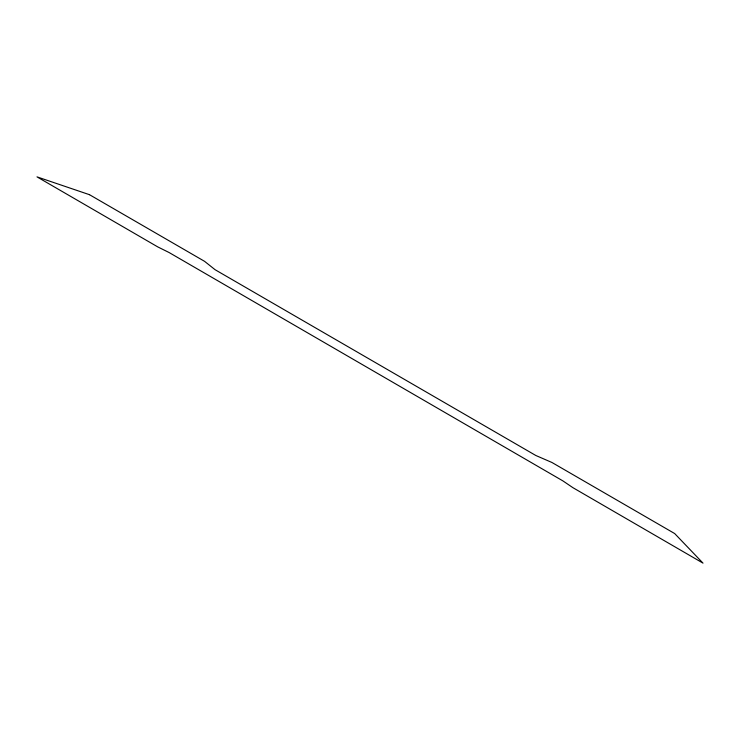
<?xml version="1.0" encoding="UTF-8"?>
<svg xmlns="http://www.w3.org/2000/svg" width="740" height="740" viewBox="0 0 740 740"><rect width="100%" height="100%" fill="white"/><g stroke="black" fill="none" stroke-linecap="round" stroke-linejoin="round"><path stroke-width="1.11" d="M89.494 194.694L37 176.869L157.703 246.873L169.136 252.553L562.937 480.917L572.899 487.669L703 563.131L674.667 533.549L551.938 462.482L535.806 455.479L215.081 269.702L204.536 261.312L89.494 194.694"/></g></svg>
